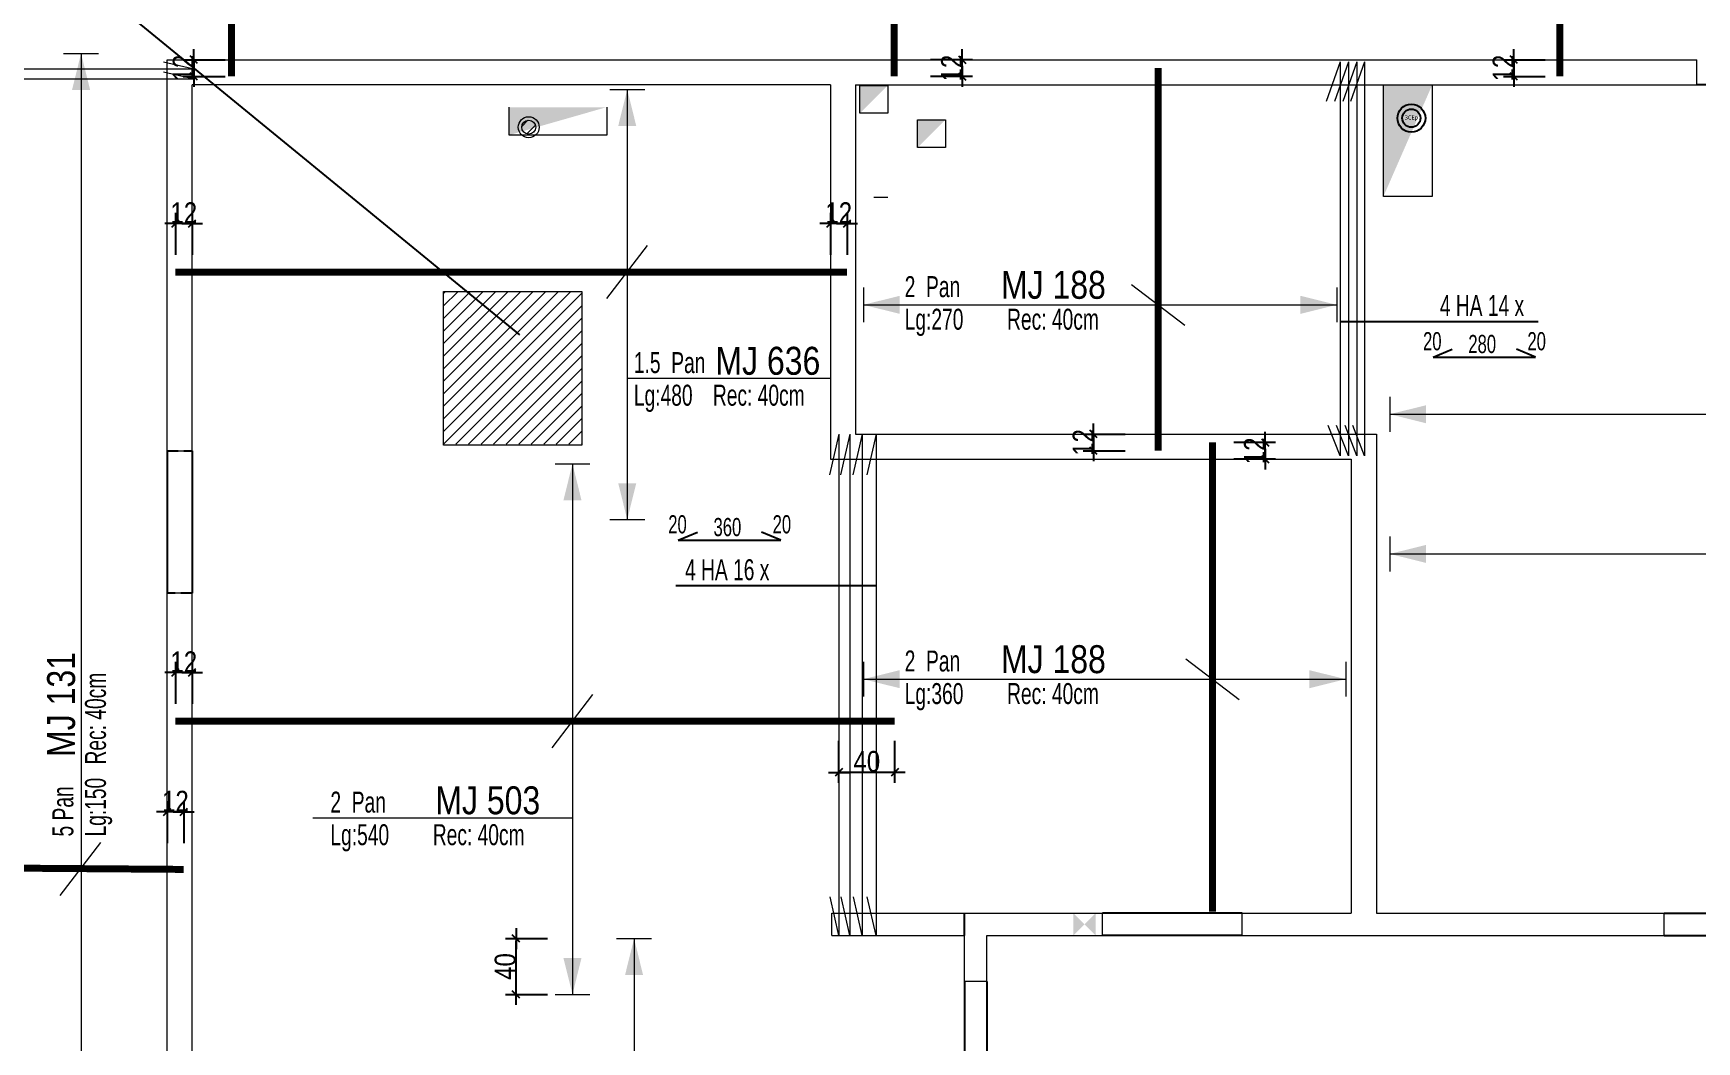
# Model space of a CAD drawing. Header units: centimetres. Extents: x -17137 to -12247, y 2374 to 6574.
# Drawn here: x -15454 to -14263, y 3449 to 4171 of the extents above; entities that cross this region are included whole.
import ezdxf

# ---------------------------------------------------------------- set-up
doc = ezdxf.new("R2010")
doc.units = ezdxf.units.CM
doc.header["$LTSCALE"] = 12.7
doc.header["$PDMODE"] = 1
doc.header["$PDSIZE"] = -2
doc.linetypes.add('CACHEX2', pattern=[19.05, 12.7, -6.35])
doc.layers.get('0').update_dxf_attribs({"lineweight": 5})
for name, color, linetype in [('01_ARMA_INF', 50, 'Continuous'), ('01_cote_gen', 4, 'Continuous'), ('01_linteaux', 2, 'Continuous'), ('01_murs_sup', 2, 'CACHEX2'), ('01_resv', 32, 'Continuous'), ('01_texte', 230, 'Continuous'), ('AA_COTES', 2, 'Continuous'), ('prlm-CHAUFF', 30, 'Continuous')]:
    doc.layers.add(name, color=color, linetype=linetype)
doc.layers.add('01_murs_coup', color=5, linetype='Continuous', lineweight=60)
doc.layers.add('01_résv', color=32, linetype='Continuous', lineweight=9)
doc.styles.add('PATIO', font='ARIALN.TTF')
doc.styles.add('prlm-chauff', font='trebucbi.ttf', dxfattribs={"height": 18})
doc.styles.add('STYLE2', font='ARIALN.TTF')
doc.dimstyles.new('JB50', dxfattribs={"dimscale": 0.1, "dimtxt": 150, "dimasz": 15, "dimexe": 0.1, "dimexo": 0.1, "dimgap": 0.09, "dimtad": 1, "dimdec": 1, "dimdsep": 46, "dimtxsty": 'STYLE2', "dimblk1": 'BOND_G', "dimblk2": 'BOND_D', "dimsah": 1, "dimcen": 1.5, "dimdle": 0.01, "dimse1": 1, "dimse2": 1, "dimclrd": 4, "dimclre": 2, "dimclrt": 6, "dimazin": 2, "dimtfac": 2.333333, "dimtdec": 1, "dimtix": 1, "dimtmove": 2, "dimatfit": 3, "dimldrblk": 'BOND_G', "dimfxl": 1, "dimtolj": 1, "dimtzin": 0, "dimarcsym": 0})

# ---------------------------------------------------------------- blocks, each defined once
blk = doc.blocks.new('xi.3cep130-200')
at = {"layer": 'prlm-CHAUFF', "color": 0}
for radius in [10, 6.5]:
    blk.add_circle((0, 0), radius, dxfattribs=at)
at = {"layer": 'prlm-CHAUFF', "color": 0, "insert": (0, 0), "char_height": 3, "width": 9.782, "attachment_point": 5, "style": 'prlm-chauff'}
blk.add_mtext('3CEp', dxfattribs=at)
blk = doc.blocks.new('BOND_G')
at = {"layer": 'AA_COTES', "color": 0}
for p, q in [((0, -5), (0, 15)), ((5, 0), (-5, 0)), ((1.77, 1.77), (-1.77, -1.77))]:
    blk.add_line(p, q, dxfattribs=at)
blk = doc.blocks.new('BOND_D')
at = {"layer": 'AA_COTES', "color": 0}
for p, q in [((5, 0), (-5, 0)), ((-1.77, -1.77), (1.77, 1.77)), ((0, 5), (0, -15))]:
    blk.add_line(p, q, dxfattribs=at)
blk = doc.blocks.new('*D2164')
at = {"color": 4, "lineweight": -2, "ltscale": 2, "transparency": 16777216}
for p, q in [((-15339.3, 4153.9), (-15339.3, 4155.4)), ((-15339.3, 4152.4), (-15339.3, 4140.4)), ((-15339.3, 4138.9), (-15339.3, 4137.4))]:
    blk.add_line(p, q, dxfattribs=at)
at = {"layer": 'Defpoints', "color": 0, "ltscale": 2, "transparency": 16777216}
for p in [(-15322.7, 4152.4), (-15339.3, 4140.4), (-15306.2, 4140.4)]:
    blk.add_point(p, dxfattribs=at)
at = {"color": 4, "lineweight": -2, "ltscale": 2, "transparency": 16777216, "xscale": 1.5, "yscale": 1.5, "zscale": 1.5}
for name, p, rotation in [('BOND_G', (-15339.3, 4152.4), 270), ('BOND_D', (-15339.3, 4140.4), 90)]:
    blk.add_blockref(name, p, dxfattribs=dict(at, rotation=rotation))
at = {"color": 6, "ltscale": 2, "transparency": 16777216, "insert": (-15346.8, 4146.4), "char_height": 15, "attachment_point": 5, "rotation": 90, "style": 'STYLE2'}
blk.add_mtext('\\A1;12', dxfattribs=at)
blk = doc.blocks.new('*D2172')
at = {"color": 4, "lineweight": -2, "ltscale": 2, "transparency": 16777216}
for p, q in [((-15359.9, 3614), (-15361.4, 3614)), ((-15346.4, 3614), (-15358.4, 3614)), ((-15344.9, 3614), (-15343.4, 3614))]:
    blk.add_line(p, q, dxfattribs=at)
at = {"layer": 'Defpoints', "color": 0, "ltscale": 2, "transparency": 16777216}
for p in [(-15358.4, 3614), (-15358.4, 3584.6), (-15346.4, 3572.7)]:
    blk.add_point(p, dxfattribs=at)
at = {"color": 4, "lineweight": -2, "ltscale": 2, "transparency": 16777216, "xscale": 1.5, "yscale": 1.5, "zscale": 1.5}
blk.add_blockref('BOND_D', (-15358.4, 3614), dxfattribs=at)
at = {"color": 4, "lineweight": -2, "ltscale": 2, "transparency": 16777216, "xscale": 1.5, "yscale": 1.5, "zscale": 1.5, "rotation": 180}
blk.add_blockref('BOND_G', (-15346.4, 3614), dxfattribs=at)
at = {"color": 6, "ltscale": 2, "transparency": 16777216, "insert": (-15352.4, 3621.5), "char_height": 15, "attachment_point": 5, "style": 'STYLE2'}
blk.add_mtext('\\A1;12', dxfattribs=at)
blk = doc.blocks.new('*D2179')
at = {"color": 4, "lineweight": -2, "ltscale": 2, "transparency": 16777216}
for p, q in [((-15353.9, 4035.2), (-15355.4, 4035.2)), ((-15340.4, 4035.2), (-15352.4, 4035.2)), ((-15338.9, 4035.2), (-15337.4, 4035.2))]:
    blk.add_line(p, q, dxfattribs=at)
at = {"layer": 'Defpoints', "color": 0, "ltscale": 2, "transparency": 16777216}
for p in [(-15352.4, 4035.2), (-15340.4, 4014.8), (-15352.4, 4000.3)]:
    blk.add_point(p, dxfattribs=at)
at = {"color": 4, "lineweight": -2, "ltscale": 2, "transparency": 16777216, "xscale": 1.5, "yscale": 1.5, "zscale": 1.5}
blk.add_blockref('BOND_D', (-15352.4, 4035.2), dxfattribs=at)
at = {"color": 4, "lineweight": -2, "ltscale": 2, "transparency": 16777216, "xscale": 1.5, "yscale": 1.5, "zscale": 1.5, "rotation": 180}
blk.add_blockref('BOND_G', (-15340.4, 4035.2), dxfattribs=at)
at = {"color": 6, "ltscale": 2, "transparency": 16777216, "insert": (-15346.4, 4042.8), "char_height": 15, "attachment_point": 5, "style": 'STYLE2'}
blk.add_mtext('\\A1;12', dxfattribs=at)
blk = doc.blocks.new('*D2166')
at = {"color": 4, "lineweight": -2, "ltscale": 2, "transparency": 16777216}
for p, q in [((-14884.9, 4035.2), (-14886.4, 4035.2)), ((-14871.4, 4035.2), (-14883.4, 4035.2)), ((-14869.9, 4035.2), (-14868.4, 4035.2))]:
    blk.add_line(p, q, dxfattribs=at)
at = {"layer": 'Defpoints', "color": 0, "ltscale": 2, "transparency": 16777216}
for p in [(-14883.4, 4035.2), (-14883.4, 4021.1), (-14871.4, 4021.1)]:
    blk.add_point(p, dxfattribs=at)
at = {"color": 4, "lineweight": -2, "ltscale": 2, "transparency": 16777216, "xscale": 1.5, "yscale": 1.5, "zscale": 1.5}
blk.add_blockref('BOND_D', (-14883.4, 4035.2), dxfattribs=at)
at = {"color": 4, "lineweight": -2, "ltscale": 2, "transparency": 16777216, "xscale": 1.5, "yscale": 1.5, "zscale": 1.5, "rotation": 180}
blk.add_blockref('BOND_G', (-14871.4, 4035.2), dxfattribs=at)
at = {"color": 6, "ltscale": 2, "transparency": 16777216, "insert": (-14877.4, 4042.8), "char_height": 15, "attachment_point": 5, "style": 'STYLE2'}
blk.add_mtext('\\A1;12', dxfattribs=at)
blk = doc.blocks.new('*D2180')
at = {"color": 4, "lineweight": -2, "ltscale": 2, "transparency": 16777216}
for p, q in [((-15353.9, 3713.8), (-15355.4, 3713.8)), ((-15340.4, 3713.8), (-15352.4, 3713.8)), ((-15338.9, 3713.8), (-15337.4, 3713.8))]:
    blk.add_line(p, q, dxfattribs=at)
at = {"layer": 'Defpoints', "color": 0, "ltscale": 2, "transparency": 16777216}
for p in [(-15352.4, 3713.8), (-15340.4, 3693.3), (-15352.4, 3678.9)]:
    blk.add_point(p, dxfattribs=at)
at = {"color": 4, "lineweight": -2, "ltscale": 2, "transparency": 16777216, "xscale": 1.5, "yscale": 1.5, "zscale": 1.5}
blk.add_blockref('BOND_D', (-15352.4, 3713.8), dxfattribs=at)
at = {"color": 4, "lineweight": -2, "ltscale": 2, "transparency": 16777216, "xscale": 1.5, "yscale": 1.5, "zscale": 1.5, "rotation": 180}
blk.add_blockref('BOND_G', (-15340.4, 3713.8), dxfattribs=at)
at = {"color": 6, "ltscale": 2, "transparency": 16777216, "insert": (-15346.4, 3721.3), "char_height": 15, "attachment_point": 5, "style": 'STYLE2'}
blk.add_mtext('\\A1;12', dxfattribs=at)
blk = doc.blocks.new('*D2181')
at = {"color": 4, "lineweight": -2, "ltscale": 2, "transparency": 16777216}
blk.add_line((-15108.5, 3484.7), (-15108.5, 3521.7), dxfattribs=at)
at = {"layer": 'Defpoints', "color": 0, "ltscale": 2, "transparency": 16777216}
for p in [(-15108.5, 3523.2), (-15036.5, 3523.2), (-15055.6, 3483.2)]:
    blk.add_point(p, dxfattribs=at)
at = {"color": 4, "lineweight": -2, "ltscale": 2, "transparency": 16777216, "xscale": 1.5, "yscale": 1.5, "zscale": 1.5}
for name, p, rotation in [('BOND_D', (-15108.5, 3523.2), 90), ('BOND_G', (-15108.5, 3483.2), 270)]:
    blk.add_blockref(name, p, dxfattribs=dict(at, rotation=rotation))
at = {"color": 6, "ltscale": 2, "transparency": 16777216, "insert": (-15116.2, 3503.2), "char_height": 15, "attachment_point": 5, "rotation": 90, "style": 'STYLE2'}
blk.add_mtext('\\A1;40', dxfattribs=at)
blk = doc.blocks.new('*D2185')
at = {"color": 4, "lineweight": -2, "ltscale": 2, "transparency": 16777216}
for p, q in [((-14789.1, 4153.9), (-14789.1, 4155.4)), ((-14789.1, 4140.4), (-14789.1, 4152.4)), ((-14789.1, 4138.9), (-14789.1, 4137.4))]:
    blk.add_line(p, q, dxfattribs=at)
at = {"layer": 'Defpoints', "color": 0, "ltscale": 2, "transparency": 16777216}
for p in [(-14801.3, 4152.4), (-14789.1, 4152.4), (-14837.7, 4140.4)]:
    blk.add_point(p, dxfattribs=at)
at = {"color": 4, "lineweight": -2, "ltscale": 2, "transparency": 16777216, "xscale": 1.5, "yscale": 1.5, "zscale": 1.5}
for name, p, rotation in [('BOND_D', (-14789.1, 4152.4), 270), ('BOND_G', (-14789.1, 4140.4), 90)]:
    blk.add_blockref(name, p, dxfattribs=dict(at, rotation=rotation))
at = {"color": 6, "ltscale": 2, "transparency": 16777216, "insert": (-14796.6, 4146.4), "char_height": 15, "attachment_point": 5, "rotation": 90, "style": 'STYLE2'}
blk.add_mtext('\\A1;12', dxfattribs=at)
blk = doc.blocks.new('*D2186')
at = {"color": 4, "lineweight": -2, "ltscale": 2, "transparency": 16777216}
for p, q in [((-14694.9, 3885.9), (-14694.9, 3887.4)), ((-14694.9, 3884.4), (-14694.9, 3872.4)), ((-14694.9, 3870.9), (-14694.9, 3869.4))]:
    blk.add_line(p, q, dxfattribs=at)
at = {"layer": 'Defpoints', "color": 0, "ltscale": 2, "transparency": 16777216}
for p in [(-14664.4, 3884.4), (-14694.9, 3872.4), (-14648.7, 3872.4)]:
    blk.add_point(p, dxfattribs=at)
at = {"color": 4, "lineweight": -2, "ltscale": 2, "transparency": 16777216, "xscale": 1.5, "yscale": 1.5, "zscale": 1.5}
for name, p, rotation in [('BOND_G', (-14694.9, 3884.4), 270), ('BOND_D', (-14694.9, 3872.4), 90)]:
    blk.add_blockref(name, p, dxfattribs=dict(at, rotation=rotation))
at = {"color": 6, "ltscale": 2, "transparency": 16777216, "insert": (-14702.4, 3878.4), "char_height": 15, "attachment_point": 5, "rotation": 90, "style": 'STYLE2'}
blk.add_mtext('\\A1;12', dxfattribs=at)
blk = doc.blocks.new('*D2187')
at = {"color": 4, "lineweight": -2, "ltscale": 2, "transparency": 16777216}
for p, q in [((-14572.1, 3879.9), (-14572.1, 3881.4)), ((-14572.1, 3866.4), (-14572.1, 3878.4)), ((-14572.1, 3864.9), (-14572.1, 3863.4))]:
    blk.add_line(p, q, dxfattribs=at)
at = {"layer": 'Defpoints', "color": 0, "ltscale": 2, "transparency": 16777216}
for p in [(-14609.8, 3878.4), (-14572.1, 3878.4), (-14592.4, 3866.4)]:
    blk.add_point(p, dxfattribs=at)
at = {"color": 4, "lineweight": -2, "ltscale": 2, "transparency": 16777216, "xscale": 1.5, "yscale": 1.5, "zscale": 1.5}
for name, p, rotation in [('BOND_D', (-14572.1, 3878.4), 270), ('BOND_G', (-14572.1, 3866.4), 90)]:
    blk.add_blockref(name, p, dxfattribs=dict(at, rotation=rotation))
at = {"color": 6, "ltscale": 2, "transparency": 16777216, "insert": (-14579.7, 3872.4), "char_height": 15, "attachment_point": 5, "rotation": 90, "style": 'STYLE2'}
blk.add_mtext('\\A1;12', dxfattribs=at)
blk = doc.blocks.new('*D2188')
at = {"color": 4, "lineweight": -2, "ltscale": 2, "transparency": 16777216}
blk.add_line((-14838.8, 3642.2), (-14875.8, 3642.2), dxfattribs=at)
at = {"layer": 'Defpoints', "color": 0, "ltscale": 2, "transparency": 16777216}
for p in [(-14877.3, 3676.6), (-14837.3, 3678.9), (-14877.3, 3642.2)]:
    blk.add_point(p, dxfattribs=at)
at = {"color": 4, "lineweight": -2, "ltscale": 2, "transparency": 16777216, "xscale": 1.5, "yscale": 1.5, "zscale": 1.5, "rotation": 180}
blk.add_blockref('BOND_D', (-14877.3, 3642.2), dxfattribs=at)
at = {"color": 4, "lineweight": -2, "ltscale": 2, "transparency": 16777216, "xscale": 1.5, "yscale": 1.5, "zscale": 1.5}
blk.add_blockref('BOND_G', (-14837.3, 3642.2), dxfattribs=at)
at = {"color": 6, "ltscale": 2, "transparency": 16777216, "insert": (-14857.3, 3649.9), "char_height": 15, "attachment_point": 5, "style": 'STYLE2'}
blk.add_mtext('\\A1;40', dxfattribs=at)
blk = doc.blocks.new('*D2196')
at = {"layer": '01_cote_gen', "color": 4, "lineweight": -2, "ltscale": 2, "transparency": 16777216}
for p, q in [((-14394, 4153.9), (-14394, 4155.4)), ((-14394, 4152.4), (-14394, 4140.4)), ((-14394, 4138.9), (-14394, 4137.4))]:
    blk.add_line(p, q, dxfattribs=at)
at = {"layer": 'Defpoints', "color": 0, "ltscale": 2, "transparency": 16777216}
for p in [(-14375.4, 4152.4), (-14394, 4140.4), (-14360.9, 4140.4)]:
    blk.add_point(p, dxfattribs=at)
at = {"layer": '01_cote_gen', "color": 4, "lineweight": -2, "ltscale": 2, "transparency": 16777216, "xscale": 1.5, "yscale": 1.5, "zscale": 1.5}
for name, p, rotation in [('BOND_G', (-14394, 4152.4), 270), ('BOND_D', (-14394, 4140.4), 90)]:
    blk.add_blockref(name, p, dxfattribs=dict(at, rotation=rotation))
at = {"layer": '01_cote_gen', "color": 6, "ltscale": 2, "transparency": 16777216, "insert": (-14401.6, 4146.4), "char_height": 15, "attachment_point": 5, "rotation": 90, "style": 'STYLE2'}
blk.add_mtext('\\A1;12', dxfattribs=at)

msp = doc.modelspace()

# ---------------------------------------------------------------- hatches: boundary and pattern name
at = {"layer": '01_résv'}
h = msp.add_hatch(dxfattribs=at)
h.set_pattern_fill('ANSI31', color=256, scale=2)
h.set_pattern_definition([(45, (-8468.68, 0), (-4.490128, 4.490128), [])])
h.paths.add_polyline_path([(-15104.43, 4104.05, 1), (-15094.43, 4104.05, 1)])
h = msp.add_hatch(dxfattribs=at)
h.set_pattern_fill('ANSI31', color=256, scale=2)
h.set_pattern_definition([(45, (-8468.28, -0.4), (-4.490128, 4.490128), [])])
h.paths.add_polyline_path([(-15061.39, 3986.42), (-15160.58, 3986.42), (-15160.58, 3877.16), (-15061.39, 3877.16)])

# ---------------------------------------------------------------- linework, layer by layer
at = {"layer": '01_ARMA_INF', "linetype": 'Continuous', "lineweight": 0, "const_width": 5, "flags": 128}
for points in [[(-14837.68, 4342.39), (-14837.66, 4140.39)], [(-15312.22, 4294.39), (-15312.19, 4140.39)], [(-14360.97, 4294.39), (-14360.95, 4140.39)], [(-14648.71, 4146.39), (-14648.69, 3872.39)], [(-15352.42, 4000.32), (-14871.42, 4000.39)], [(-14609.82, 3878.39), (-14609.81, 3542.42)], [(-15352.42, 3678.87), (-14837.3, 3678.94)], [(-15500.42, 3573.88), (-15346.42, 3572.72)]]:
    msp.add_lwpolyline(points, dxfattribs=at)
at = {"layer": '01_linteaux'}
for p, q in [((-14159.82, 4134.39), (-14263.02, 4134.39)), ((-15358.42, 3872.39), (-15358.42, 3770.39)), ((-15340.42, 3872.39), (-15340.42, 3770.39)), ((-14787.42, 3525.39), (-14787.42, 3541.39)), ((-14588.42, 3541.39), (-14688.42, 3541.39)), ((-14286.42, 3541.39), (-14186.42, 3541.39)), ((-14588.42, 3525.39), (-14688.42, 3525.39)), ((-14286.42, 3525.39), (-14186.42, 3525.39)), ((-14787.42, 3492.39), (-14787.42, 3392.39)), ((-14771.42, 3492.39), (-14771.42, 3392.39))]:
    msp.add_line(p, q, dxfattribs=at)
at = {"layer": '01_murs_coup', "linetype": 'Continuous', "lineweight": 18}
for p, q in [((-15358.42, 4152.39), (-14263.02, 4152.39)), ((-15358.42, 3872.39), (-15358.42, 4152.39)), ((-14263.02, 4134.39), (-14263.02, 4152.39)), ((-15340.42, 3872.39), (-15340.42, 4134.39)), ((-14883.42, 4134.39), (-15340.42, 4134.39)), ((-14883.42, 4134.39), (-14883.42, 3866.39)), ((-14865.42, 4134.39), (-14865.42, 3884.39)), ((-14865.42, 4134.39), (-14263.02, 4134.39)), ((-14865.42, 4134.39), (-14263.02, 4134.39)), ((-14865.42, 3884.39), (-14492.42, 3884.39)), ((-14492.42, 3884.39), (-14492.42, 3541.39)), ((-15358.42, 3872.39), (-15340.42, 3872.39)), ((-14883.42, 3866.39), (-14510.42, 3866.39)), ((-14510.42, 3866.39), (-14510.42, 3541.39)), ((-15340.42, 3770.39), (-15358.42, 3770.39)), ((-15358.42, 3228.38), (-15358.42, 3770.39)), ((-15358.42, 3228.38), (-15358.42, 3770.39)), ((-15340.42, 2592.4), (-15340.42, 3770.39)), ((-14882.44, 3541.39), (-14787.42, 3541.39)), ((-14882.44, 3525.39), (-14882.44, 3541.39)), ((-14787.42, 3541.39), (-14688.42, 3541.39)), ((-14688.42, 3525.39), (-14688.42, 3541.39)), ((-14588.42, 3541.39), (-14510.42, 3541.39)), ((-14588.42, 3525.39), (-14588.42, 3541.39)), ((-14492.42, 3541.39), (-14286.42, 3541.39)), ((-14286.42, 3525.39), (-14286.42, 3541.39)), ((-14882.44, 3525.39), (-14787.42, 3525.39)), ((-14787.42, 3492.39), (-14787.42, 3525.39)), ((-14771.42, 3492.39), (-14771.42, 3525.39)), ((-14771.42, 3525.39), (-14688.42, 3525.39)), ((-14588.42, 3525.39), (-14286.42, 3525.39)), ((-14771.42, 3492.39), (-14787.42, 3492.39))]:
    msp.add_line(p, q, dxfattribs=at)
at = {"layer": '01_murs_sup', "ltscale": 0.05}
for p, q in [((-15358.42, 3872.39), (-15340.42, 3872.39)), ((-15340.42, 3770.39), (-15358.42, 3770.39))]:
    msp.add_line(p, q, dxfattribs=at)
at = {"layer": '01_resv', "ltscale": 2}
msp.add_solid([(-14709.42, 3525.31), (-14709.42, 3541.31), (-14693.42, 3541.31), (-14693.42, 3525.31)], dxfattribs=at)
at = {"layer": '01_résv'}
for p, q in [((-14862.19, 4114.02), (-14862.19, 4134.02)), ((-14862.19, 4134.02), (-14842.19, 4134.02)), ((-14842.19, 4134.02), (-14842.19, 4114.02)), ((-14487.42, 4054.39), (-14487.42, 4134.39)), ((-14487.42, 4134.39), (-14452.42, 4134.39)), ((-14452.42, 4134.39), (-14452.42, 4054.39)), ((-15113.45, 4098.41), (-15113.45, 4118.41)), ((-15043.45, 4118.41), (-15043.45, 4098.41)), ((-14842.19, 4114.02), (-14862.19, 4114.02)), ((-15043.45, 4098.41), (-15113.45, 4098.41)), ((-14820.95, 4109.42), (-14800.95, 4109.42)), ((-14820.95, 4089.42), (-14820.95, 4109.42)), ((-14800.95, 4109.42), (-14800.95, 4089.42)), ((-14800.95, 4089.42), (-14820.95, 4089.42)), ((-14852.19, 4054.02), (-14842.19, 4054.02)), ((-14452.42, 4054.39), (-14487.42, 4054.39)), ((-15160.38, 3876.46), (-15160.38, 3986.42)), ((-15160.38, 3986.42), (-15061.39, 3986.42)), ((-15061.39, 3986.42), (-15061.39, 3876.46)), ((-15061.39, 3876.46), (-15160.38, 3876.46))]:
    msp.add_line(p, q, dxfattribs=at)
for radius in [7.5, 5]:
    msp.add_circle((-15099.43, 4104.05), radius, dxfattribs=at)
for points in [[(-14862.19, 4114.02), (-14862.19, 4134.02), (-14842.19, 4134.02)], [(-14487.42, 4054.39), (-14487.42, 4134.39), (-14452.42, 4134.39)], [(-15113.45, 4098.41), (-15113.45, 4118.41), (-15043.64, 4118.41)], [(-14820.95, 4089.42), (-14820.95, 4109.42), (-14800.95, 4109.42)]]:
    msp.add_solid(points, dxfattribs=at)
at = {"layer": '01_texte'}
for p, q in [((-15105.85, 3955.52), (-15959.59, 4654.78)), ((-14451.87, 3939.41), (-14438.05, 3945.24)), ((-14378.37, 3939.41), (-14392.19, 3945.24)), ((-14451.87, 3939.41), (-14378.37, 3939.41)), ((-14992.37, 3808.33), (-14978.55, 3814.16)), ((-14918.86, 3808.33), (-14932.68, 3814.16)), ((-14992.37, 3808.33), (-14918.86, 3808.33))]:
    msp.add_line(p, q, dxfattribs=at)
at = {"layer": '01_texte', "linetype": 'Continuous', "lineweight": 0}
for p, q in [((-15504.91, 4145.87), (-15340.24, 4145.87)), ((-15432.44, 4156.9), (-15407.48, 4156.9)), ((-15419.96, 4156.9), (-15419.96, 3233.16)), ((-15340.24, 4145.87), (-15361.03, 4150.51)), ((-14518.38, 4150.89), (-14528.38, 4122.5)), ((-14512.38, 4150.89), (-14522.38, 4122.5)), ((-14518.38, 4150.89), (-14518.38, 3868.89)), ((-14506.38, 4150.89), (-14516.38, 4122.5)), ((-14512.38, 4150.89), (-14512.38, 3868.89)), ((-14500.88, 4150.89), (-14510.88, 4122.5)), ((-14506.38, 4150.89), (-14506.38, 3868.89)), ((-14500.88, 4150.89), (-14500.88, 3868.89)), ((-15504.91, 4138.79), (-15340.24, 4138.79)), ((-15340.24, 4138.79), (-15361.03, 4143.43)), ((-15041.34, 4131.04), (-15016.38, 4131.04)), ((-15028.86, 4131.04), (-15028.86, 3823.12)), ((-15043.36, 3981.33), (-15014.35, 4019.4)), ((-14667.73, 3991.4), (-14629.66, 3962.39)), ((-14859.8, 3989.38), (-14859.8, 3964.42)), ((-14520.73, 3989.38), (-14520.73, 3964.42)), ((-14859.8, 3976.9), (-14520.73, 3976.9)), ((-15028.86, 3924.39), (-14883.42, 3924.39)), ((-14482.87, 3911.06), (-14482.87, 3886.1)), ((-14482.87, 3898.58), (-13503.42, 3898.58)), ((-14877.3, 3884.39), (-14884, 3855.19)), ((-14877.3, 3884.39), (-14877.3, 3525.39)), ((-14869.4, 3884.39), (-14876.11, 3855.19)), ((-14869.4, 3884.39), (-14869.4, 3525.39)), ((-14860.52, 3884.39), (-14867.22, 3855.19)), ((-14860.52, 3884.39), (-14860.52, 3525.39)), ((-14850.65, 3884.39), (-14857.35, 3855.19)), ((-14850.65, 3884.39), (-14850.65, 3525.39)), ((-14518.38, 3868.89), (-14526.88, 3890.5)), ((-14512.38, 3868.89), (-14520.88, 3890.5)), ((-14506.38, 3868.89), (-14514.88, 3890.5)), ((-14500.88, 3868.89), (-14509.38, 3890.5)), ((-15080.56, 3863.12), (-15055.6, 3863.12)), ((-15068.08, 3863.12), (-15068.08, 3483.21)), ((-15041.34, 3823.12), (-15016.38, 3823.12)), ((-14482.87, 3811.06), (-14482.87, 3786.1)), ((-14482.87, 3798.58), (-13503.42, 3798.58)), ((-14859.8, 3721.38), (-14859.8, 3696.42)), ((-14628.85, 3723.4), (-14590.78, 3694.39)), ((-14514.33, 3721.38), (-14514.33, 3696.42)), ((-14859.8, 3708.9), (-14514.33, 3708.9)), ((-15082.59, 3659.87), (-15053.58, 3697.94)), ((-15253.89, 3609.76), (-15068.08, 3609.76)), ((-15434.82, 3553.93), (-15405.81, 3592)), ((-14877.3, 3525.39), (-14883.65, 3553.07)), ((-14869.4, 3525.39), (-14875.76, 3553.07)), ((-14860.52, 3525.39), (-14866.87, 3553.07)), ((-14850.65, 3525.39), (-14857, 3553.07)), ((-15036.45, 3523.21), (-15011.49, 3523.21)), ((-15023.97, 3523.21), (-15023.97, 2594.22)), ((-15080.56, 3483.21), (-15055.6, 3483.21))]:
    msp.add_line(p, q, dxfattribs=at)
at = {"layer": '01_texte', "ltscale": 200}
for p, q in [((-14518.38, 3965), (-14376.53, 3965)), ((-14993.97, 3775.92), (-14850.65, 3775.92))]:
    msp.add_line(p, q, dxfattribs=at)
at = {"layer": '01_texte', "linetype": 'Continuous', "lineweight": 0}
for points in [[(-15419.96, 4156.9), (-15426.42, 4130.81), (-15419.96, 4130.81)], [(-15419.96, 4156.9), (-15413.5, 4130.81), (-15419.96, 4130.81)], [(-15028.86, 4131.04), (-15035.32, 4104.95), (-15028.86, 4104.95)], [(-15028.86, 4131.04), (-15022.4, 4104.95), (-15028.86, 4104.95)], [(-14859.8, 3976.9), (-14833.71, 3983.36), (-14833.71, 3976.9)], [(-14520.73, 3976.9), (-14546.82, 3983.36), (-14546.82, 3976.9)], [(-14859.8, 3976.9), (-14833.71, 3970.44), (-14833.71, 3976.9)], [(-14520.73, 3976.9), (-14546.82, 3970.44), (-14546.82, 3976.9)], [(-14482.87, 3898.58), (-14456.77, 3905.04), (-14456.77, 3898.58)], [(-14482.87, 3898.58), (-14456.77, 3892.12), (-14456.77, 3898.58)], [(-15068.08, 3863.12), (-15074.54, 3837.03), (-15068.08, 3837.03)], [(-15068.08, 3863.12), (-15061.62, 3837.03), (-15068.08, 3837.03)], [(-15028.86, 3823.12), (-15035.32, 3849.22), (-15028.86, 3849.22)], [(-15028.86, 3823.12), (-15022.4, 3849.22), (-15028.86, 3849.22)], [(-14482.87, 3798.58), (-14456.77, 3805.04), (-14456.77, 3798.58)], [(-14482.87, 3798.58), (-14456.77, 3792.12), (-14456.77, 3798.58)], [(-14859.8, 3708.9), (-14833.71, 3715.36), (-14833.71, 3708.9)], [(-14859.8, 3708.9), (-14833.71, 3702.44), (-14833.71, 3708.9)], [(-14514.33, 3708.9), (-14540.42, 3715.36), (-14540.42, 3708.9)], [(-14514.33, 3708.9), (-14540.42, 3702.44), (-14540.42, 3708.9)], [(-15023.97, 3523.21), (-15030.43, 3497.12), (-15023.97, 3497.12)], [(-15023.97, 3523.21), (-15017.51, 3497.12), (-15023.97, 3497.12)], [(-15068.08, 3483.21), (-15074.54, 3509.31), (-15068.08, 3509.31)], [(-15068.08, 3483.21), (-15061.62, 3509.31), (-15068.08, 3509.31)]]:
    msp.add_solid(points, dxfattribs=at)

# ---------------------------------------------------------------- block references
at = {"layer": '01_résv'}
msp.add_blockref('xi.3cep130-200', (-14467.35, 4110.54), dxfattribs=at)

# ---------------------------------------------------------------- texts
at = {"layer": '01_texte', "ltscale": 5, "style": 'PATIO', "width": 0.8}
for s, height, p in [('2  Pan', 15, (-14830.18, 3982.43)), ('4 HA 14 x  ', 15, (-14446.97, 3968.86)), ('Lg:270', 15, (-14830.18, 3959.1)), ('Rec: 40cm', 15, (-14756.84, 3959.1)), ('20', 13, (-14459, 3944.36)), ('280', 13, (-14426.58, 3942.38)), ('20', 13, (-14384.26, 3944.36)), ('1.5  Pan', 15, (-15024.1, 3928.04)), ('Lg:480', 15, (-15024.1, 3904.7)), ('Rec: 40cm', 15, (-14967.52, 3904.7)), ('20', 13, (-14999.5, 3813.28)), ('360', 13, (-14967.08, 3811.3)), ('20', 13, (-14924.75, 3813.28)), ('4 HA 16 x  ', 15, (-14987.46, 3779.78)), ('2  Pan', 15, (-14830.18, 3714.43)), ('Lg:360', 15, (-14830.18, 3691.1)), ('Rec: 40cm', 15, (-14756.84, 3691.1)), ('2  Pan', 15, (-15241.42, 3613.41)), ('Lg:540', 15, (-15241.42, 3590.07)), ('Rec: 40cm', 15, (-15168.09, 3590.07))]:
    msp.add_text(s, height=height, dxfattribs=at).set_placement(p)
at = {"layer": '01_texte', "ltscale": 5, "style": 'PATIO'}
for s, p in [('MJ 188', (-14761.27, 3981.23)), ('MJ 636', (-14965.73, 3926.83)), ('MJ 188', (-14761.27, 3713.23)), ('MJ 503', (-15166.3, 3612.2))]:
    msp.add_text(s, height=20, dxfattribs=at).set_placement(p)
msp.add_text('MJ 131', height=20, rotation=90, dxfattribs=at).set_placement((-15424.29, 3653.23))
at = {"layer": '01_texte', "ltscale": 5, "style": 'PATIO', "width": 0.8}
for s, p in [('Rec: 40cm', (-15402.16, 3647.82)), ('Lg:150', (-15402.16, 3596.28)), ('5 Pan', (-15425.5, 3596.28))]:
    msp.add_text(s, height=15, rotation=90, dxfattribs=at).set_placement(p)

# ---------------------------------------------------------------- dimensions: what is measured, and where the dimension line sits
at = {"ltscale": 2}
for base, p1, p2, picture, middle in [((-15339.26, 4140.39), (-15322.72, 4152.39), (-15306.17, 4140.39), '*D2164', (-15346.8, 4146.39)), ((-14789.07, 4152.39), (-14837.66, 4140.39), (-14801.31, 4152.39), '*D2185', (-14796.61, 4146.39)), ((-14694.87, 3872.39), (-14664.43, 3884.39), (-14648.69, 3872.39), '*D2186', (-14702.41, 3878.39)), ((-14572.12, 3878.39), (-14592.38, 3866.39), (-14609.82, 3878.39), '*D2187', (-14579.66, 3872.39)), ((-15108.51, 3523.21), (-15055.6, 3483.21), (-15036.45, 3523.21), '*D2181', (-15116.18, 3503.21))]:
    dim = msp.add_linear_dim(base=base, p1=p1, p2=p2, angle=90, dimstyle='JB50', dxfattribs=at)
    dim.commit()
    dim.dimension.update_dxf_attribs({"geometry": picture, "text_midpoint": middle})
for base, p1, p2, picture, middle in [((-15352.42, 4035.21), (-15340.42, 4014.78), (-15352.42, 4000.32), '*D2179', (-15346.42, 4042.75)), ((-14883.42, 4035.21), (-14871.42, 4021.07), (-14883.42, 4021.07), '*D2166', (-14877.42, 4042.75)), ((-15352.42, 3713.76), (-15340.42, 3693.33), (-15352.42, 3678.87), '*D2180', (-15346.42, 3721.3)), ((-14877.3, 3642.24), (-14837.3, 3678.94), (-14877.3, 3676.64), '*D2188', (-14857.3, 3649.91)), ((-15358.42, 3613.98), (-15346.42, 3572.72), (-15358.42, 3584.65), '*D2172', (-15352.42, 3621.52))]:
    dim = msp.add_linear_dim(base=base, p1=p1, p2=p2, dimstyle='JB50', dxfattribs=at)
    dim.commit()
    dim.dimension.update_dxf_attribs({"geometry": picture, "text_midpoint": middle})
at = {"layer": '01_cote_gen', "ltscale": 2}
dim = msp.add_linear_dim(base=(-14394.04, 4140.39), p1=(-14375.44, 4152.39), p2=(-14360.95, 4140.39), angle=90, dimstyle='JB50', dxfattribs=at)
dim.commit()
dim.dimension.update_dxf_attribs({"geometry": '*D2196', "text_midpoint": (-14401.58, 4146.39)})

doc.saveas('drawing.dxf')
